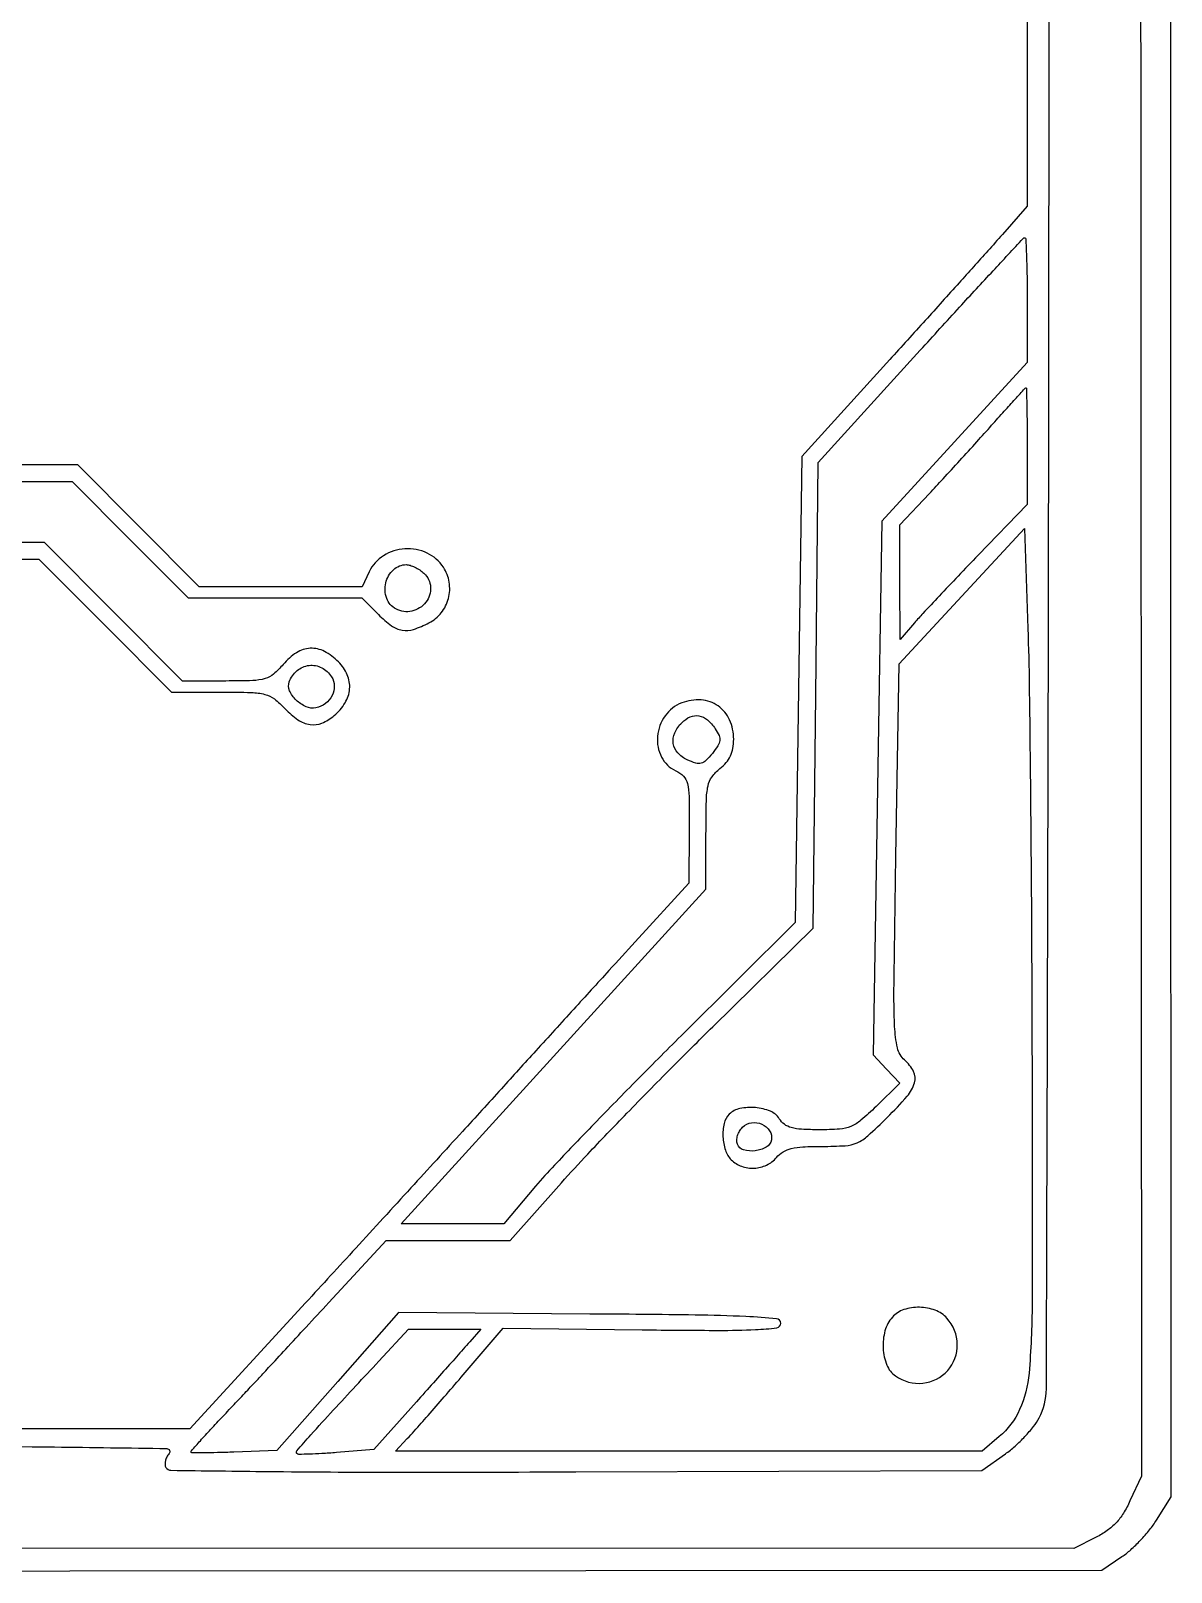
# Model space of a CAD drawing. Extents: x 33 to 995, y 30 to 1513.
# Drawn here: x 789.1 to 995, y 30.1 to 308.4 of the extents above; entities that cross this region are included whole.
import ezdxf

# ---------------------------------------------------------------- set-up
doc = ezdxf.new("R2010")
doc.units = 0

msp = doc.modelspace()

# ---------------------------------------------------------------- linework, layer by layer
for points in [[(969.036452, 1225.056595, -0.000004), (969.039353, 1088.299549, -0.000008), (969.038944, 928.132759, -0.000006), (969.033447, 745.616071), (969.014108, 276.732141), (964.534407, 271.616071, -0.002984), (961.894035, 268.636685, -0.000481), (956.708865, 262.866811, -0.000531), (950.589244, 256.084776, -0.000467), (944.184912, 249.015628), (928.315118, 231.531255), (927.703482, 189.459293), (927.091846, 147.38733), (906.518617, 126.96988, 0.002389), (898.222479, 118.657519, 0.002667), (890.307733, 110.565265, 0.002458), (883.634922, 103.601417, 0.014105), (880.222694, 99.795693), (874.5, 93.038955), (865.22926, 93.019478), (855.95852, 93), (883.47926, 123.21233), (911, 153.42466), (911, 163.31841, -0.00507), (911.062014, 169.434287, -0.046901), (911.362862, 172.061562, -0.104071), (912.085047, 173.700069, -0.070552), (913.5, 175.17866, 0.048783), (914.6457, 176.276359, 0.067649), (915.417274, 177.469037, 0.066024), (915.854565, 178.847144, 0.04388), (916, 180.501152, 0.105219), (915.257234, 183.991706, 0.136411), (913.182237, 186.503371, 0.137263), (910.119692, 187.574135, 0.107119), (906.619791, 187.045544, 0.148495), (903.612325, 184.720302, 0.132977), (902.243822, 181.010469, 0.140322), (902.963181, 177.266537, 0.170273), (905.527588, 174.805476, -0.092156), (906.938074, 173.81689, -0.138976), (907.652457, 172.507679, -0.052431), (907.931673, 170.163577, -0.004456), (907.961295, 164.089485), (907.922591, 154.5), (898.211295, 143.909087, 0.000486), (893.479464, 138.738579, 0.000203), (887.106921, 131.75596, 0.000201), (880.290953, 124.275353, 0.00026), (874.046306, 117.409087, -0.000581), (867.040263, 109.715557, -0.000251), (857.697707, 99.490482, -0.000249), (847.749163, 88.624026, -0.00033), (838.688175, 78.75), (817.783737, 56), (690.391868, 56, 0.000296)], [(56.838383, 550.971158, 0.000004), (56.774237, 658.613587, 0.000005), (56.715227, 754.844653, 0.000003), (56.664187, 835.950257, 0.000067)], [(761.188888, 52.956378, -0.002612), (793.341744, 52.749509, -0.001296), (813.615199, 52.460622, -0.629279), (814.036355, 51.543805, 0.057042), (813.621984, 50.90963, 0.060442), (813.371389, 50.210267, 0.067682), (813.31337, 49.553951, 0.127329), (813.469733, 49.048972, 0.256543), (814.386489, 48.53018, 0.000497), (831.920311, 48.324664, 0.002645), (854.405661, 48.202417, 0.000871), (887.469992, 48.255168), (960.828338, 48.5), (965.060707, 51.5, 0.028803), (966.816972, 52.903492, 0.021326), (968.594272, 54.642292, 0.021695), (970.13581, 56.434607, 0.044547), (971.146538, 57.984398, 0.121966), (972.464574, 63.230805, 0.000206), (972.745152, 157.138355, 0.000612), (972.956293, 313.397605, 0.000039), (972.978038, 768.984398, 0.000039), (972.928152, 1226.063636, 0.000618)], [(989.233898, 772.224269), (989.632433, 47.5), (987.566217, 43, -0.031411), (986.374052, 40.782283, -0.048694), (985.054021, 39.05791, -0.050598), (983.465679, 37.667575, -0.037489), (981.466448, 36.461092), (977.432895, 34.422183), (513.452962, 34.483358), (49.473029, 34.544533), (45.71227, 36.86881, -0.034566), (44.153702, 37.987801, -0.025159), (42.580482, 39.430335, -0.025592), (41.221194, 40.95774, -0.049742), (40.331928, 42.325016, -0.119271), (39.234053, 46.81465, -0.000106), (38.991255, 157.362732, -0.000511), (38.822837, 332.31249, -0.000046), (38.889141, 769.339498, -0.000051), (39.034879, 1189.135476, -0.000465)], [(33.247266, 770.21552, 0.000036), (33.115334, 293.12885, 0.000631), (33.278986, 138.361857, 0.000254), (33.537488, 46.90691, 0.117641), (34.938352, 41.12084, 0.053426), (37.290043, 37.519574, 0.043437), (40.506968, 34.215693, 0.045239), (44.017523, 31.701538, 0.088944), (47.228619, 30.516065, 0.043919), (49.921437, 30.277249, 0.000009), (186.426532, 30.187823, 0.000194), (337.588664, 30.150033, 0.000117), (516.5, 30.216741), (982.5, 30.5), (986.122348, 32.951435, 0.035163), (987.699971, 34.189163, 0.019391), (989.453306, 35.904096, 0.019251), (991.104356, 37.789619, 0.029163), (992.375078, 39.560606), (995.005458, 43.718342), (994.752729, 770.609171)], [(764.017867, 226.995474), (796.535734, 227), (807, 216.5), (817.464266, 206), (833.15521, 206), (848.846154, 206), (851.846154, 203, 0.03864), (854.197986, 200.986063, 0.117042), (856.127933, 200.174891, 0.119735), (858.190054, 200.32667, 0.041384), (860.966387, 201.482618, 0.105768), (863.200587, 203.319093, 0.104838), (864.496594, 205.914468, 0.104578), (864.629717, 208.817871, 0.104745), (863.575731, 211.524763, 0.139005), (860.619438, 214.089092, 0.125111), (856.62999, 214.853644, 0.125917), (852.779288, 213.619748, 0.141749), (850.197758, 210.726736), (848.890868, 208), (834.17838, 208), (819.465892, 208), (808.5, 219), (797.534108, 230), (763.728727, 230)], [(763.343389, 213), (790.531264, 213), (802.5, 201), (814.468736, 189), (823.333158, 189, -0.006451), (828.915354, 188.927976, -0.056531), (831.361744, 188.586357, -0.101354), (833.07084, 187.752949, -0.040952), (835, 186, 0.053517), (837.319128, 183.996519, 0.116829), (839.49375, 183.145621, 0.132565), (841.635408, 183.410871, 0.079026), (843.846575, 184.75, 0.080234), (845.819451, 187.052717, 0.117166), (846.643565, 189.581735, 0.123153), (846.22552, 192.118456, 0.094529), (844.641232, 194.449677, 0.075302), (842.0804, 196.336812, 0.133218), (839.536783, 196.905303, 0.132831), (837.049361, 196.110959, 0.074655), (834.653454, 194, -0.041363), (832.926345, 192.26176, -0.106375), (831.375082, 191.426393, -0.062716), (829.161601, 191.07655, -0.007872), (824.299554, 191), (816.469988, 191), (804, 203.5), (791.530012, 216), (763.015006, 215.998371)]]:
    msp.add_lwpolyline(points, format="xyb")
for points in [[(969, 259.73485), (969, 248.469701), (955.881109, 234.174401), (942.762219, 219.879101), (941.967179, 171.68955), (941.17214, 123.5), (943.579687, 120.951944), (945.987234, 118.403887), (941.705765, 114.201944, -0.017003), (938.984905, 111.707447, -0.079938), (937.180887, 110.605156, -0.080219), (935.125109, 110.126301, -0.017191), (931.452695, 110, -0.012846), (928.268049, 110.081831, -0.054762), (926.392598, 110.38602, -0.093141), (925.161164, 110.989944, -0.092978), (924.232073, 112, 0.159359), (922.619457, 113.348638, 0.073152), (919.923465, 113.992372, 0.072485), (917.124238, 113.8344, 0.147125), (915.2, 112.8, 0.138997), (914.277428, 111.147462, 0.069627), (914.051208, 108.745952, 0.068367), (914.497443, 106.316187, 0.117346), (915.571429, 104.571429, 0.111869), (917.427369, 103.40115, 0.098376), (919.697668, 103.072754, 0.097174), (921.944535, 103.637406, 0.106083), (923.732028, 105, -0.080384), (924.918411, 106.003898, -0.075861), (926.384194, 106.607132, -0.047398), (928.502225, 106.914818, -0.012384), (931.940796, 107, 0.015446), (936.13599, 107.129631, 0.089013), (938.284787, 107.653971, 0.07969), (940.221844, 108.911859, 0.011042), (943.718555, 112.21584, 0.018707), (947.319018, 116.047971, 0.106086), (948.66725, 118.48424, 0.19459), (948.484817, 120.498873, 0.092339), (946.861888, 122.595012, -0.156586), (945.58691, 124.759398, -0.044781), (945.06704, 128.669112, -0.013946), (944.954567, 136.26693, -0.000824), (945.293985, 159.298886), (945.864195, 194.097773), (957.182098, 206.298886), (968.5, 218.5), (969.122345, 200.5, -0.005321), (969.371963, 190.066245, -0.00091), (969.599375, 170.22135, -0.000992), (969.777819, 146.914766, -0.000884), (969.872345, 122.70034, -0.000925), (969.884861, 78.637877, -0.021271), (969.329454, 66.052276, -0.083568), (967.63062, 59.491863, -0.113269), (963.959192, 54.619116), (960.846549, 52), (907.88432, 52), (854.92209, 52), (857.06251, 54.25, 0.008658), (858.313843, 55.611855, 0.001258), (860.804795, 58.433117, 0.001424), (863.732268, 61.784845, 0.001219), (866.796509, 65.330822), (874.390088, 74.161645), (899.445044, 73.891154, 0.00173), (913.304294, 73.789485, 0.012627), (919.94615, 73.931492, 0.018624), (923.786149, 74.254327, 0.379168), (924.5, 75.060332, 0.38829), (923.731108, 75.901156, 0.010118), (918.216184, 76.282727, 0.00916), (909.059623, 76.562306, 0.001263), (890, 76.746776), (855.5, 76.993553), (844.505798, 64.565256), (833.511596, 52.136959), (825.753449, 51.818479, -0.004154), (822.778743, 51.721112, -0.006942), (820.274948, 51.694748, -0.00193), (818.129536, 51.710228, -0.412967), (817.997651, 51.844494, -0.181941), (818.087461, 52.078286, -0.00103), (819.688373, 53.871622, -0.004192), (821.545613, 55.908863, -0.00263), (823.75, 58.261598, 0.000354), (826.061452, 60.706201, 0.000414), (828.251562, 63.029612, 0.000365), (830.100333, 64.99704, 0.002534), (831, 65.96564, -0.000621), (832.012824, 67.064468, -0.000036), (835.103047, 70.408269, -0.000055), (838.783256, 74.389012, -0.00004), (842.861436, 78.798536), (853.222871, 90), (864.43213, 90), (875.641389, 90), (884.87907, 100.416825, -0.008403), (889.652667, 105.620895, -0.002889), (896.72912, 112.994096, -0.00287), (904.628736, 121.037443, -0.003321), (912.247602, 128.605182), (930.378452, 146.376714), (930.821477, 188.399729), (931.264503, 230.422743), (949.70419, 250.711372, -0.001082), (956.804988, 258.490274, -0.001776), (962.852963, 265.040215, -0.000172), (968.281595, 270.873638, -0.208177), (968.571939, 271, -0.401492), (968.745955, 270.833415, -0.001412), (968.874257, 267.690862, -0.005934), (968.969235, 264.054423, -0.003561)], [(969, 233.438726), (969, 222.877452), (960.125692, 213.688726, 0.001545), (956.537927, 209.950807, 0.001714), (953.096198, 206.317938, 0.001585), (950.180426, 203.199274, 0.008913), (948.657293, 201.5), (946.063202, 198.5), (946.031601, 208.844494), (946, 219.188987), (951.335677, 224.844494, 0.002605), (953.803369, 227.487551, 0.001373), (956.841331, 230.793747, 0.001366), (959.933112, 234.195736, 0.002108), (962.585677, 237.155497, -0.001304), (964.870991, 239.713733, -0.00209), (966.836105, 241.883702, -0.000378), (968.579938, 243.790319, -0.117485), (968.75, 243.905497, -0.51614), (968.852099, 243.836907, -0.000605), (968.926563, 240.869865, -0.003751), (968.982055, 237.48201, -0.002219)], [(860.062782, 210.443183, -0.197052), (861.26336, 207.932935, -0.182742), (860.404989, 205.201656, -0.171863), (857.89242, 203.610963, -0.18078), (855, 204, -0.185521), (853.341128, 205.920137, -0.144859), (853.180236, 208.693889, -0.147148), (854.551562, 211.078024, -0.191444), (856.871259, 212, -0.079238), (857.557244, 211.890601, -0.0344), (858.415664, 211.542685, -0.032945), (859.295995, 211.038987, -0.037516)], [(843.392758, 191.75, -0.138132), (843.873958, 190.110044, -0.120298), (843.467354, 188.362158, -0.113824), (842.270977, 186.926337, -0.114317), (840.568413, 186.162347, -0.152164), (838.778881, 186.356118, -0.090384), (836.981307, 187.560084, -0.095431), (835.797874, 189.253018, -0.195568), (835.744498, 190.843956, -0.128738), (837.159057, 192.873101, -0.148074), (839.315544, 193.81532, -0.150378), (841.607082, 193.396898, -0.133722)], [(912.657122, 182.393636, -0.039456), (913.348242, 181.147699, -0.136335), (913.490824, 180.244511, -0.116769), (913.155289, 179.316421, -0.02532), (912.144074, 177.929596, -0.029314), (910.986154, 176.659601, -0.130991), (910.115637, 176.169906, -0.137304), (909.139508, 176.190394, -0.033422), (907.617473, 176.764522, -0.102141), (905.890354, 178.02671, -0.14828), (905.088636, 179.722174, -0.142565), (905.349348, 181.628257, -0.091817), (906.621378, 183.47852, -0.092646), (908.160359, 184.532828, -0.149528), (909.724903, 184.719913, -0.134274), (911.246908, 183.994447, -0.068541)], [(922.80178, 108.182528, -0.21706), (921.879746, 106.876673, -0.101421), (919.875293, 106.198231, -0.103825), (917.800668, 106.370184, -0.232769), (916.670237, 107.416966, -0.104477), (916.559132, 108.113365, -0.062401), (916.705442, 108.942651, -0.05843), (917.071648, 109.771577, -0.063252), (917.611936, 110.469079, -0.16402), (919.218554, 111.265581, -0.138399), (921.106437, 110.999646, -0.14831), (922.488604, 109.812912, -0.190806)], [(944.654988, 76.171259, 0.118579), (943.323258, 73.730689, 0.079383), (942.988366, 70.553524, 0.082022), (943.654099, 67.535258, 0.145773), (945.222506, 65.556704, 0.18001), (950.164813, 64.269389, 0.187607), (954.64299, 66.557137, 0.188629), (956.383739, 71.257046, 0.181298), (954.511679, 75.987095, 0.120107), (952.392704, 77.424859, 0.084805), (949.554483, 77.964492, 0.085848), (946.731408, 77.530333, 0.128542)], [(868.367116, 71.75, -0.0012), (867.176487, 70.404571, -0.000168), (864.708356, 67.630878, -0.000192), (861.784336, 64.349618, -0.000163), (858.694312, 60.887032), (851.00302, 52.274063), (844.25151, 51.728183, -0.005334), (841.637369, 51.544869, -0.00825), (839.375698, 51.447916, -0.003521), (837.457589, 51.410891, -0.199294), (837.133845, 51.540639, -0.395419), (837.113101, 52.021804, -0.003723), (839.644483, 54.922808, -0.005683), (843.677139, 59.372479, -0.000849), (851.90222, 68.213183), (857.304441, 74), (863.826534, 74), (870.348628, 74)]]:
    msp.add_lwpolyline(points, format="xyb", close=True)

doc.saveas('drawing.dxf')
